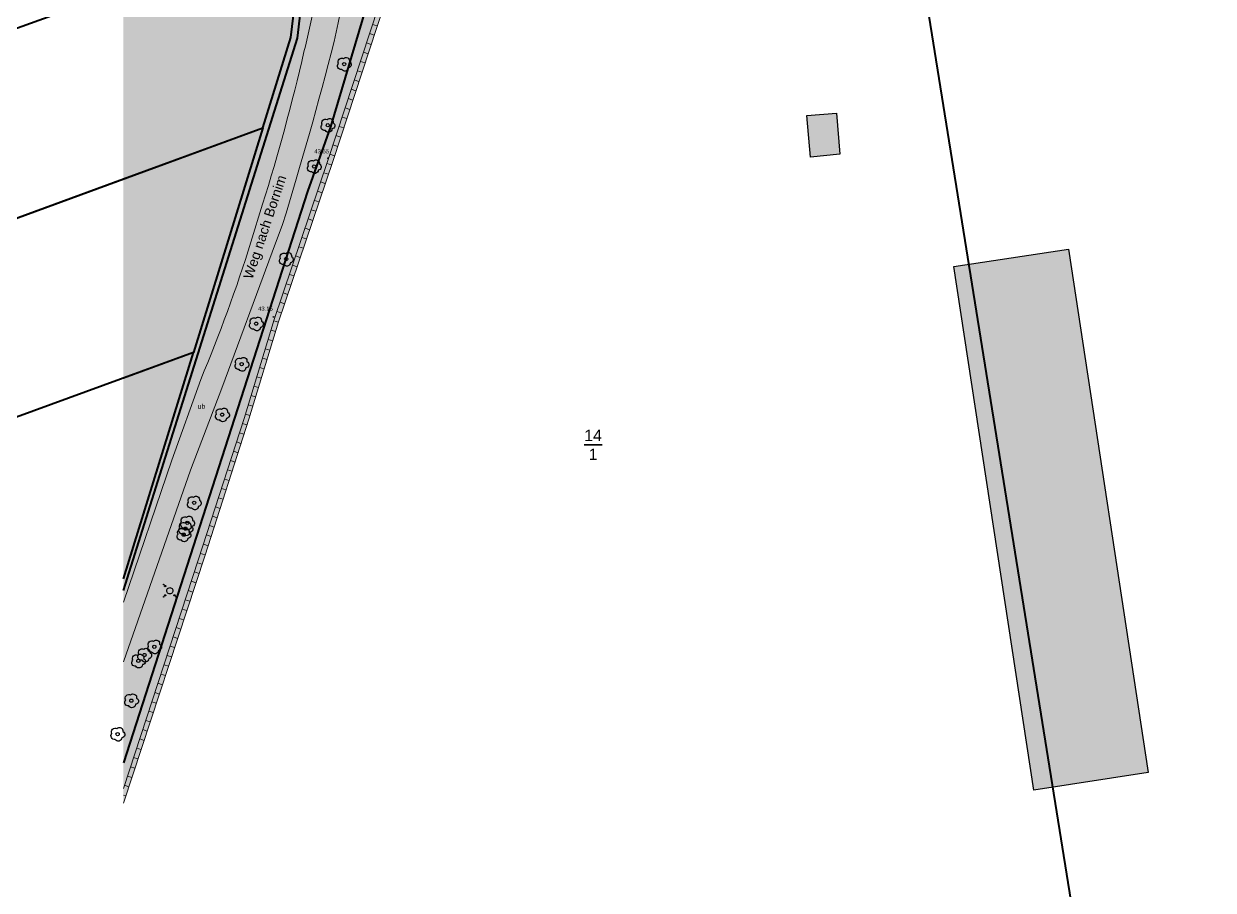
# Model space of a CAD drawing. Header units: metres. Extents: x 363857 to 365179, y 5807840 to 5809004.
# Drawn here: x 363984.7 to 364167.5, y 5808310.9 to 5808444 of the extents above; entities that cross this region are included whole.
import ezdxf

# ---------------------------------------------------------------- set-up
doc = ezdxf.new("R2010")
doc.units = ezdxf.units.M
doc.header["$LTSCALE"] = 0.5
doc.layers.get('0').update_dxf_attribs({"color": 1, "linetype": 'CONTINUOUS'})
for name, color, linetype in [('Flurstücksgrenze', 5, 'CONTINUOUS'), ('Stk.Befestigungsarten', 1, 'CONTINUOUS'), ('Stk.Bäume', 1, 'CONTINUOUS'), ('Stk.Einfriedungen', 1, 'CONTINUOUS'), ('Stk.Gebäude', 202, 'CONTINUOUS'), ('Stk.Geländehöhen', 1, 'CONTINUOUS'), ('Stk.Grünflächen', 1, 'CONTINUOUS'), ('Stk.Straßennamen', 1, 'CONTINUOUS'), ('Stk.Topografie allgemein', 1, 'CONTINUOUS'), ('Stk.Waldflächen', 1, 'CONTINUOUS')]:
    doc.layers.add(name, color=color, linetype=linetype)
doc.styles.add('TA  11.0401.0000', font='Arial.ttf')

# ---------------------------------------------------------------- blocks, each defined once
blk = doc.blocks.new('Geländehöhe')
at = {"color": 0, "lineweight": -2}
for points in [[(0.0087, -0.005, -0.5773503), (-0.0087, -0.005, -0.5773503), (0, 0.01, -0.5773503)], [(0.0043, -0.0025, -0.5773503), (-0.0043, -0.0025, -0.5773503), (0, 0.005, -0.5773503)]]:
    blk.add_lwpolyline(points, format="xyb", close=True, dxfattribs=at)
blk = doc.blocks.new('S11..60')
at = {"color": 0, "lineweight": -2}
for points in [[(0.165, 0.075, -0.7675055), (0.13, -0.115, -0.7475991), (-0.075, -0.165, -0.7388858), (-0.175, 0.02, -0.7315501), (-0.02, 0.175, -0.7388858)], [(0.0433, -0.025, -0.5773503), (-0.0433, -0.025, -0.5773503), (0, 0.05, -0.5773503)]]:
    blk.add_lwpolyline(points, format="xyb", close=True, dxfattribs=at)
blk = doc.blocks.new('S11..147', base_point=(0, 0.3))
at = {"color": 0, "lineweight": -2}
for points in [[(-0.0957, 0.3975, -0.5773503), (-0.1043, 0.3975, -0.5773503), (-0.1, 0.405, -0.5773503)], [(-0.0663, 0.37, -0.5773503), (-0.0837, 0.37, -0.5773503), (-0.075, 0.385, -0.5773503)], [(-0.0957, 0.1975, -0.5773503), (-0.1043, 0.1975, -0.5773503), (-0.1, 0.205, -0.5773503)], [(-0.0663, 0.22, -0.5773503), (-0.0837, 0.22, -0.5773503), (-0.075, 0.235, -0.5773503)], [(0.0433, 0.275, -0.5773503), (-0.0433, 0.275, -0.5773503), (0, 0.35, -0.5773503)], [(0.0837, 0.22, -0.5773503), (0.0663, 0.22, -0.5773503), (0.075, 0.235, -0.5773503)], [(0.1043, 0.1975, -0.5773503), (0.0957, 0.1975, -0.5773503), (0.1, 0.205, -0.5773503)]]:
    blk.add_lwpolyline(points, format="xyb", close=True, dxfattribs=at)

msp = doc.modelspace()

# ---------------------------------------------------------------- hatches: boundary and pattern name
at = {"layer": 'Stk.Befestigungsarten', "lineweight": 18, "true_color": 0xdcbe9c}
for points in [[(364022.3813, 5808458.4528), (364022.6568, 5808461.3781), (364022.9487, 5808461.5425, 0.05848555), (364025.7565, 5808462.7323, 0.20060877), (364032.1845, 5808470.5093, -0.02599517), (364035.1151, 5808492.9897), (364039.3852, 5808491.5776, 0.0327355), (364037.9987, 5808479.2244, -0.03028954), (364036.7858, 5808464.6867, -0.01734285), (364032.3863, 5808441.2696), (364027.7446, 5808439.6832, 0.02130966), (364030.6971, 5808454.4469, 0.52299914)], [(364022.8799, 5808408.8908), (364015.1315, 5808388.0323), (364010.3065, 5808375.4267), (364000, 5808345.9696), (364000, 5808355.1062), (364007.4225, 5808376.9413), (364011.897, 5808389.3684, 0.02327576), (364019.6028, 5808410.4558), (364021.3925, 5808416.2792, 0.01868114), (364027.7446, 5808439.6832), (364032.3863, 5808441.2696, -0.0126118), (364024.4514, 5808413.1683)]]:
    msp.add_hatch(color=31, dxfattribs=at).paths.add_polyline_path(points, flags=0)
at = {"layer": 'Stk.Einfriedungen', "lineweight": 18, "true_color": 0xe5e5e5}
msp.add_hatch(color=254, dxfattribs=at).paths.add_polyline_path([(364031.4149, 5808423.0138), (364041.8308, 5808454.6574), (364045.9503, 5808467.5363), (364046.7112, 5808467.1856), (364032.224, 5808423.0105), (364023.8385, 5808398.2112), (364019.2674, 5808383.243), (364012.5459, 5808362.3282), (364000, 5808324.261), (364000, 5808326.4772), (364011.5554, 5808361.7357), (364018.543, 5808383.365), (364023.1722, 5808398.5439)], flags=0)
at = {"layer": 'Stk.Gebäude', "lineweight": 18, "true_color": 0xffffff}
for points in [[(364105.583, 5808423.528), (364105.039, 5808429.903), (364109.579, 5808430.29), (364110.128, 5808423.962)], [(364139.913, 5808326.237), (364127.646, 5808406.713), (364145.253, 5808409.382), (364157.492, 5808328.946)]]:
    msp.add_hatch(color=7, dxfattribs=at).paths.add_polyline_path(points, flags=0)
at = {"layer": 'Stk.Gebäude', "lineweight": 18, "true_color": 0xcccccc}
for points in [[(364105.583, 5808423.528), (364105.039, 5808429.903), (364109.579, 5808430.29), (364110.128, 5808423.962)], [(364139.913, 5808326.237), (364127.646, 5808406.713), (364145.253, 5808409.382), (364157.492, 5808328.946)]]:
    msp.add_hatch(color=254, dxfattribs=at).paths.add_polyline_path(points, flags=0)
at = {"layer": 'Stk.Grünflächen', "lineweight": 18, "true_color": 0xe0ffd9}
for points in [[(364031.4149, 5808423.0138), (364024.4514, 5808413.1683, 0.0126118), (364032.3863, 5808441.2696, 0.01734285), (364036.7858, 5808464.6867), (364045.9503, 5808467.5363), (364041.8308, 5808454.6574)], [(364031.4149, 5808423.0138), (364023.1722, 5808398.5439), (364018.543, 5808383.365), (364011.5554, 5808361.7357), (364000, 5808326.4772), (364000, 5808345.9696), (364010.3065, 5808375.4267), (364015.1315, 5808388.0323), (364022.8799, 5808408.8908), (364024.4514, 5808413.1683)]]:
    msp.add_hatch(color=254, dxfattribs=at).paths.add_polyline_path(points, flags=0)
at = {"layer": 'Stk.Waldflächen', "lineweight": 18, "true_color": 0xb3ff7f}
msp.add_hatch(color=71, dxfattribs=at).paths.add_polyline_path([(364000, 5808446.5045), (364022.3813, 5808458.4528, -0.52299914), (364030.6971, 5808454.4469, -0.02130966), (364027.7446, 5808439.6832, -0.01868114), (364021.3925, 5808416.2792), (364019.6028, 5808410.4558, -0.02327576), (364011.897, 5808389.3684), (364007.4225, 5808376.9413), (364000, 5808355.1062)], flags=0)

# ---------------------------------------------------------------- linework, layer by layer
at = {"layer": 'Flurstücksgrenze', "color": 7, "linetype": 'Continuous', "lineweight": 40}
for p, q in [((364025.74, 5808441.93), (364027.762, 5808459.206)), ((364021.444, 5808428.04), (364025.74, 5808441.93)), ((364000, 5808358.7112), (364010.762, 5808393.505))]:
    msp.add_line(p, q, dxfattribs=at)
at = {"layer": 'Flurstücksgrenze', "color": 7, "linetype": 'Continuous', "lineweight": 35}
msp.add_line((364070.8175, 5808379.3), (364073.5825, 5808379.3), dxfattribs=at)
at = {"layer": 'Flurstücksgrenze', "color": 7, "linetype": 'Continuous', "lineweight": 40}
for points in [[(364000, 5808968.5981), (364059.479, 5808865.362), (364080.717, 5808827.973), (364035.624, 5808475.391), (364037.297, 5808446.613), (364031.852, 5808428.179), (364028.273, 5808418.233), (364000, 5808330.4374)], [(364000, 5808356.9377), (364026.733, 5808441.814), (364071.745, 5808826.454), (364055.054, 5808856.428), (364016.3, 5808926.023), (364000, 5808952.793)], [(363857.334, 5808401.178), (364028.157, 5808462.582), (364027.762, 5808459.206), (363857.483, 5808397.988), (363857.334, 5808401.178), (364000, 5808452.4607)], [(363858.865, 5808368.404), (364021.444, 5808428.04), (364010.762, 5808393.505), (363860.26, 5808338.52), (363858.865, 5808368.404), (364000, 5808420.1741)], [(364000, 5808420.1741), (364021.444, 5808428.04), (364010.762, 5808393.505), (364000, 5808389.5732)]]:
    msp.add_lwpolyline(points, dxfattribs=at)
msp.add_lwpolyline([(364113.703, 5808508.453), (364171.174, 5808550.331), (364235.273, 5808605.776), (364262.852, 5808634.505), (364285.874, 5808650.329), (364324.501, 5808579.55), (364329.06, 5808530.845), (364328.138, 5808489.633), (364332.095, 5808467.575), (364207.685, 5808430.422), (364218.4, 5808386.746), (364301.1, 5808403.655), (364305.858, 5808384.495), (364223.398, 5808368.173), (364235.339, 5808310.528), (364145.635, 5808309.202), (364113.703, 5808508.453)], close=True, dxfattribs=at)
at = {"layer": 'Stk.Einfriedungen', "color": 7, "linetype": 'Continuous', "lineweight": 9}
for p, q in [((364039.0066, 5808443.6923), (364038.298, 5808443.9247)), ((364038.5392, 5808442.267), (364037.829, 5808442.4999)), ((364038.0717, 5808440.8417), (364037.36, 5808441.0751)), ((364037.6043, 5808439.4164), (364036.891, 5808439.6503)), ((364036.6694, 5808436.5658), (364035.953, 5808436.8007)), ((364037.1369, 5808437.9911), (364036.422, 5808438.2255)), ((364036.202, 5808435.1405), (364035.4841, 5808435.3759)), ((364035.7346, 5808433.7152), (364035.0151, 5808433.9511)), ((364034.7997, 5808430.8645), (364034.0771, 5808431.1015)), ((364035.2672, 5808432.2898), (364034.5461, 5808432.5263)), ((364034.3323, 5808429.4392), (364033.6081, 5808429.6767)), ((364033.8649, 5808428.0139), (364033.1391, 5808428.2519)), ((364033.3974, 5808426.5886), (364032.6701, 5808426.8271)), ((364032.4626, 5808423.738), (364031.7321, 5808423.9775)), ((364032.93, 5808425.1633), (364032.2011, 5808425.4023)), ((364031.9888, 5808422.3148), (364031.2599, 5808422.5538)), ((364031.5083, 5808420.8938), (364030.7811, 5808421.1322)), ((364030.5473, 5808418.0517), (364029.8234, 5808418.2891)), ((364031.0278, 5808419.4727), (364030.3022, 5808419.7107)), ((364030.0668, 5808416.6307), (364029.3445, 5808416.8675)), ((364029.5863, 5808415.2097), (364028.8657, 5808415.446)), ((364029.1058, 5808413.7886), (364028.3868, 5808414.0244)), ((364028.1448, 5808410.9466), (364027.4291, 5808411.1813)), ((364028.6253, 5808412.3676), (364027.908, 5808412.6028)), ((364027.6643, 5808409.5256), (364026.9503, 5808409.7597)), ((364027.1838, 5808408.1045), (364026.4714, 5808408.3382)), ((364026.2228, 5808405.2625), (364025.5137, 5808405.495)), ((364026.7033, 5808406.6835), (364025.9925, 5808406.9166)), ((364025.7423, 5808403.8415), (364025.0348, 5808404.0735)), ((364025.2618, 5808402.4204), (364024.556, 5808402.6519)), ((364024.7813, 5808400.9994), (364024.0771, 5808401.2303)), ((364023.8219, 5808398.1568), (364023.124, 5808398.3857)), ((364024.3008, 5808399.5784), (364023.5983, 5808399.8088)), ((364023.3837, 5808396.7219), (364022.6863, 5808396.9506)), ((364022.9455, 5808395.287), (364022.2486, 5808395.5156)), ((364022.5073, 5808393.8521), (364021.811, 5808394.0805)), ((364021.6309, 5808390.9824), (364020.9356, 5808391.2104)), ((364022.0691, 5808392.4172), (364021.3733, 5808392.6454)), ((364021.1927, 5808389.5475), (364020.498, 5808389.7753)), ((364020.7545, 5808388.1126), (364020.0603, 5808388.3402)), ((364019.8781, 5808385.2428), (364019.185, 5808385.4701)), ((364020.3163, 5808386.6777), (364019.6227, 5808386.9051)), ((364019.4399, 5808383.8079), (364018.7473, 5808384.035)), ((364018.9891, 5808382.3771), (364018.2972, 5808382.604)), ((364018.5302, 5808380.949), (364017.836, 5808381.1766)), ((364017.6123, 5808378.0928), (364016.9138, 5808378.3219)), ((364018.0712, 5808379.5209), (364017.3749, 5808379.7493)), ((364017.1533, 5808376.6647), (364016.4526, 5808376.8945)), ((364016.6944, 5808375.2366), (364015.9915, 5808375.4671)), ((364015.7764, 5808372.3805), (364015.0692, 5808372.6124)), ((364016.2354, 5808373.8086), (364015.5304, 5808374.0398)), ((364015.3175, 5808370.9524), (364014.6081, 5808371.185)), ((364014.8585, 5808369.5243), (364014.147, 5808369.7576)), ((364014.3996, 5808368.0962), (364013.6858, 5808368.3303)), ((364013.4817, 5808365.24), (364012.7636, 5808365.4755)), ((364013.9406, 5808366.6681), (364013.2247, 5808366.9029)), ((364013.0227, 5808363.8119), (364012.3025, 5808364.0481)), ((364012.5638, 5808362.3838), (364011.8413, 5808362.6208)), ((364011.6252, 5808359.5344), (364010.9108, 5808359.7687)), ((364012.0947, 5808360.9591), (364011.3779, 5808361.1941)), ((364011.1556, 5808358.1098), (364010.4436, 5808358.3433)), ((364010.6861, 5808356.6852), (364009.9765, 5808356.9179)), ((364010.2166, 5808355.2606), (364009.5093, 5808355.4925)), ((364009.2776, 5808352.4113), (364008.575, 5808352.6417)), ((364009.7471, 5808353.8359), (364009.0422, 5808354.0671)), ((364008.8081, 5808350.9867), (364008.1078, 5808351.2163)), ((364008.3385, 5808349.5621), (364007.6407, 5808349.7909)), ((364007.869, 5808348.1374), (364007.1735, 5808348.3655)), ((364006.93, 5808345.2882), (364006.2392, 5808345.5147)), ((364007.3995, 5808346.7128), (364006.7064, 5808346.9401)), ((364006.4605, 5808343.8636), (364005.7721, 5808344.0893)), ((364005.991, 5808342.4389), (364005.3049, 5808342.6639)), ((364005.0519, 5808339.5897), (364004.3706, 5808339.8131)), ((364005.5214, 5808341.0143), (364004.8378, 5808341.2385)), ((364004.5824, 5808338.1651), (364003.9035, 5808338.3877)), ((364004.1129, 5808336.7404), (364003.4363, 5808336.9623)), ((364003.6434, 5808335.3158), (364002.9692, 5808335.5369)), ((364002.7043, 5808332.4666), (364002.0349, 5808332.6861)), ((364003.1738, 5808333.8912), (364002.502, 5808334.1115)), ((364002.2348, 5808331.0419), (364001.5677, 5808331.2607)), ((364001.7653, 5808329.6173), (364001.1006, 5808329.8353)), ((364000.8263, 5808326.7681), (364000.1662, 5808326.9845)), ((364001.2958, 5808328.1927), (364000.6334, 5808328.4099)), ((364000.3568, 5808325.3434), (364000, 5808325.4604))]:
    msp.add_line(p, q, dxfattribs=at)
at = {"layer": 'Stk.Einfriedungen', "color": 7, "linetype": 'Continuous', "lineweight": 18}
for points in [[(364031.4149, 5808423.0138), (364041.8308, 5808454.6574), (364045.9503, 5808467.5363), (364046.7112, 5808467.1856), (364032.224, 5808423.0105), (364023.8385, 5808398.2112), (364019.2674, 5808383.243), (364012.5459, 5808362.3282), (364000, 5808324.261)], [(364000, 5808326.4772), (364011.5554, 5808361.7357), (364018.543, 5808383.365), (364023.1722, 5808398.5439), (364031.4149, 5808423.0138)]]:
    msp.add_lwpolyline(points, dxfattribs=at)
at = {"layer": 'Stk.Gebäude', "color": 7, "linetype": 'Continuous', "lineweight": 25}
for points in [[(364105.583, 5808423.528), (364105.039, 5808429.903), (364109.579, 5808430.29), (364110.128, 5808423.962), (364105.583, 5808423.528)], [(364139.913, 5808326.237), (364127.646, 5808406.713), (364145.253, 5808409.382), (364157.492, 5808328.946), (364139.913, 5808326.237)]]:
    msp.add_lwpolyline(points, close=True, dxfattribs=at)
at = {"layer": 'Stk.Topografie allgemein', "color": 7, "linetype": 'Continuous', "lineweight": 9}
for p, q in [((364024.4514, 5808413.1683, 43.632), (364022.8799, 5808408.8908, 43.596)), ((364022.8799, 5808408.8908, 43.596), (364015.1315, 5808388.0323, 43.3)), ((364015.1315, 5808388.0323, 43.3), (364010.3065, 5808375.4267, 43.138)), ((364010.3065, 5808375.4267, 43.138), (364000, 5808345.9696, 42.888))]:
    msp.add_line(p, q, dxfattribs=at)
msp.add_lwpolyline([(364000, 5808446.5045), (364022.3813, 5808458.4528, -0.52299914), (364030.6971, 5808454.4469, -0.02130966), (364027.7446, 5808439.6832, -0.01868114), (364021.3925, 5808416.2792), (364019.6028, 5808410.4558, -0.02327576), (364011.897, 5808389.3684), (364007.4225, 5808376.9413), (364000, 5808355.1062)], format="xyb", dxfattribs=at)
for centre, radius, start, end in [((363697.1263, 5808516.3786, 43.521), 343.5704, 347.372416, 351.346706), ((363471.4635, 5808584.4852, 43.715), 578.9172, 342.7869052, 345.6771622)]:
    msp.add_arc(centre, radius, start, end, dxfattribs=at)

# ---------------------------------------------------------------- block references
at = {"layer": 'Stk.Bäume', "color": 7, "xscale": 4.95, "yscale": 4.95}
for p in [(364033.9297, 5808437.8173), (364031.4059, 5808428.4255), (364029.3062, 5808422.0861), (364025.013, 5808407.8599), (364020.4087, 5808397.9241), (364018.1692, 5808391.7089), (364015.1908, 5808383.9422), (364010.87, 5808370.4079), (364009.5567, 5808366.4313), (364009.8148, 5808367.3259), (364009.2597, 5808365.5021), (364004.746, 5808348.2794), (364002.2949, 5808346.1007), (364003.248, 5808347.0184), (364001.2127, 5808340.0008), (363999.1075, 5808334.8601)]:
    msp.add_blockref('S11..60', p, dxfattribs=at)
at = {"layer": 'Stk.Geländehöhen', "color": 7, "xscale": 5, "yscale": 5}
for p in [(364031.4396, 5808423.3449, 43.546), (364023.0839, 5808398.9548, 43.146)]:
    msp.add_blockref('Geländehöhe', p, dxfattribs=at)
at = {"layer": 'Stk.Grünflächen', "color": 7, "xscale": 9.5, "yscale": 9.5}
msp.add_blockref('S11..147', (364007.1333, 5808356.893), dxfattribs=at)

# ---------------------------------------------------------------- texts
at = {"layer": 'Flurstücksgrenze', "color": 7, "lineweight": 35, "char_height": 1.75, "attachment_point": 7, "line_spacing_factor": 0.84, "style": 'TA  11.0401.0000'}
for s, insert in [('14', (364070.8175, 5808379.8775)), ('1', (364071.5088, 5808376.9725))]:
    msp.add_mtext(s, dxfattribs=dict(at, insert=insert))
at = {"layer": 'Stk.Befestigungsarten', "color": 7, "lineweight": 18, "insert": (364011.412, 5808384.8301), "char_height": 0.75, "attachment_point": 7, "line_spacing_factor": 0.84, "style": 'TA  11.0401.0000'}
msp.add_mtext('ub', dxfattribs=at)
at = {"layer": 'Stk.Geländehöhen', "color": 7, "lineweight": 18, "char_height": 0.65, "attachment_point": 7, "line_spacing_factor": 0.84, "style": 'TA  11.0401.0000'}
for s, insert in [('43.55', (364029.3402, 5808424.0849)), ('43.15', (364020.695, 5808399.9))]:
    msp.add_mtext(s, dxfattribs=dict(at, insert=insert))
at = {"layer": 'Stk.Straßennamen', "color": 7, "lineweight": 25, "insert": (364020.2412, 5808404.5018), "char_height": 1.5, "attachment_point": 7, "rotation": 71.597663, "line_spacing_factor": 0.84, "style": 'TA  11.0401.0000'}
msp.add_mtext('Weg nach Bornim', dxfattribs=at)

doc.saveas('drawing.dxf')
